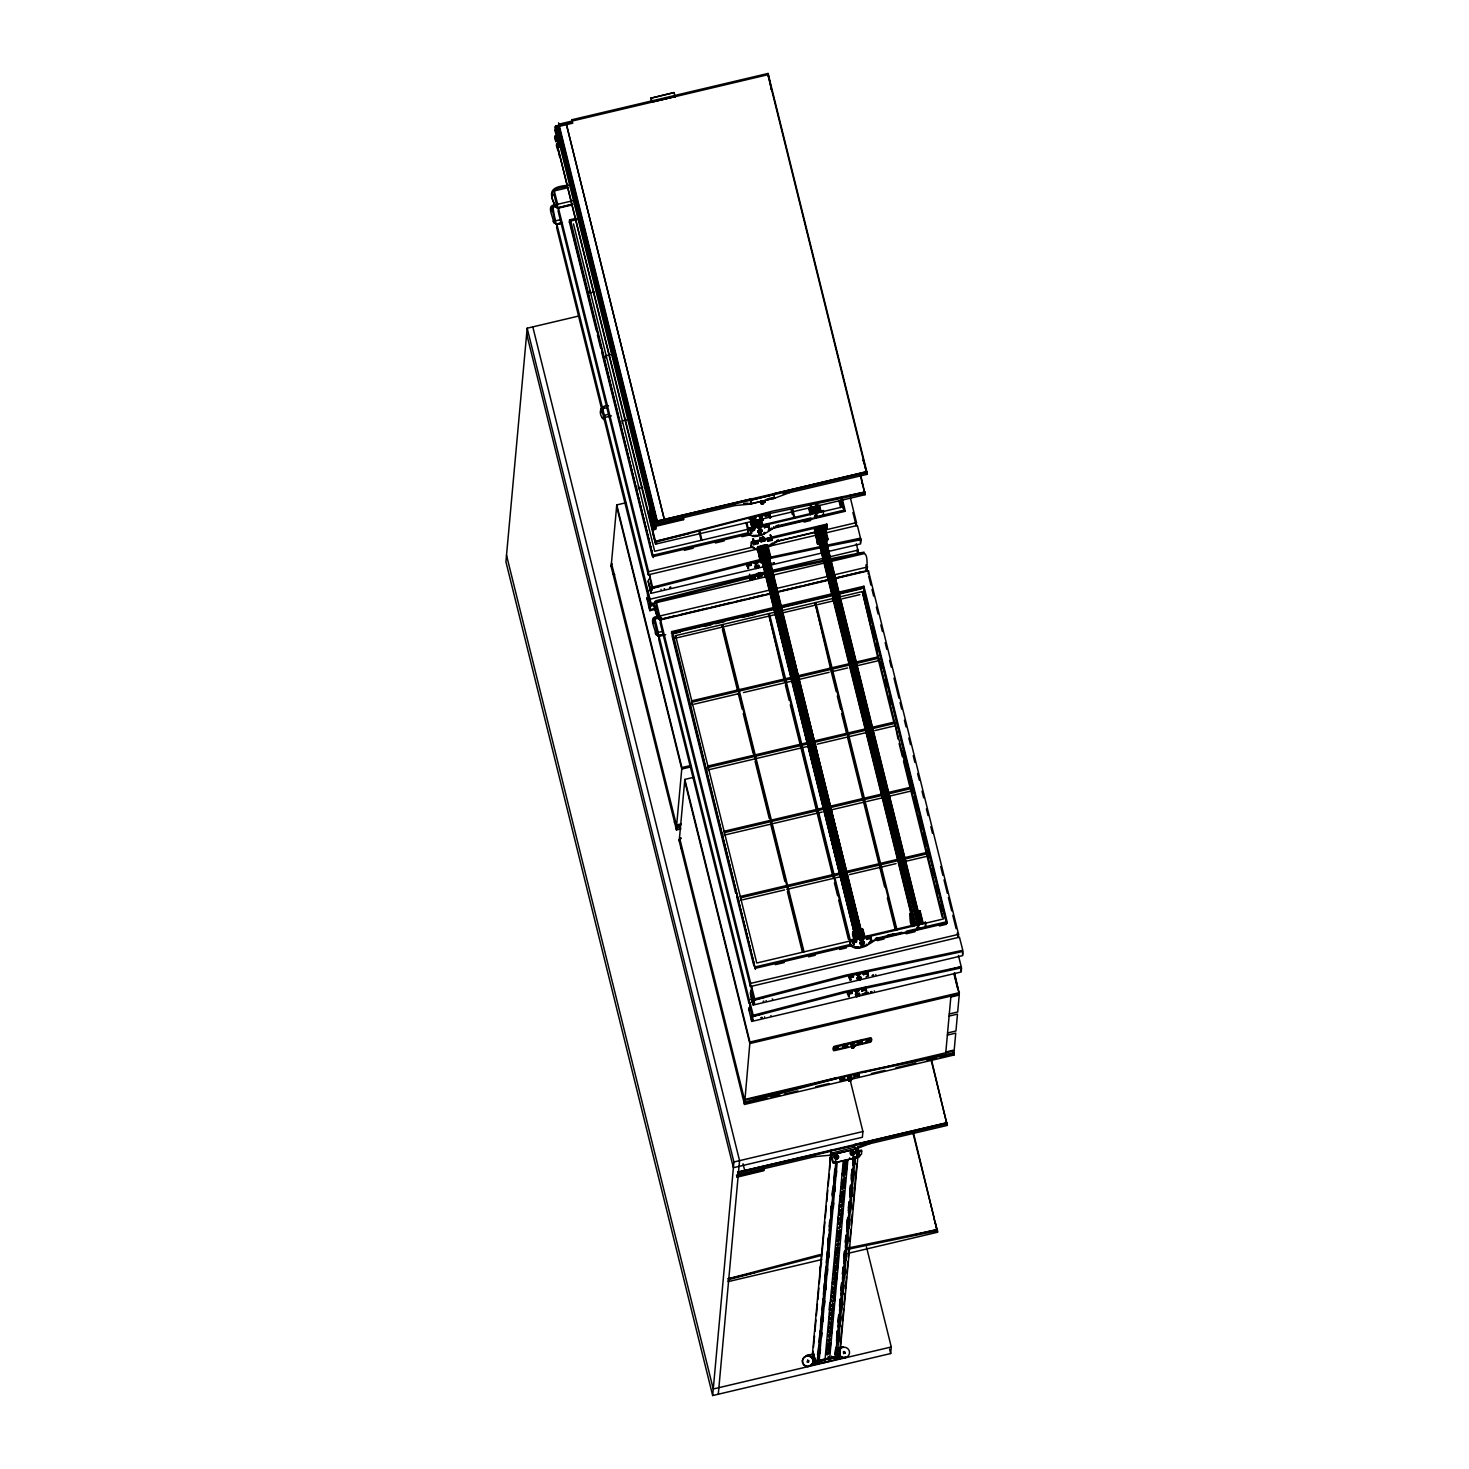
<?xml version="1.0" encoding="UTF-8"?>
<svg xmlns="http://www.w3.org/2000/svg" width="1469" height="1469" viewBox="0 0 1469 1469"><rect width="100%" height="100%" fill="white"/><g stroke="black" fill="none" stroke-linecap="round" stroke-linejoin="round"><path stroke-width="1.5" d="M579.061 315.964L527.169 328.211L505.924 561.801L712.667 1395.55L890.673 1353.537L891.279 1346.981L866.471 1246.924M560.699 146.551L559.028 146.955L554.933 130.41L555.282 126.481L555.576 127.619L555.723 125.985L572.469 122.019L572.763 123.157L555.998 127.124L555.815 129.162L653.687 523.882L653.87 521.844L750.53 499.019L751.559 503.72L750.659 499.846L773.704 494.41L750.824 500.176M554.86 137.866L554.988 136.121L557.228 135.221M555.796 141.685L555.117 136.103M556.769 207.551L555.337 206.009A4.719 4.627 5.2 0 1 554.841 204.76C547.294 190.548 554.401 188.124 566.722 186.875M558.734 125.508L558.863 124.186L768.36 74.588L768.214 76.223M562.498 222.755L555.833 224.335L552.509 210.93L552.84 207.294L557.265 206.266M572.892 204.264L557.32 207.937L553.997 194.551L554.327 190.915L567.603 187.775M559.028 146.955L559.358 143.429M561.085 222.902L555.961 224.151L552.84 207.294M557.32 207.937L557.651 204.301L554.327 190.915M561.378 223.49L556.953 224.518L556.659 227.677L650.014 604.108L649.353 608.386M571.716 204.999L558.44 208.139L558.147 211.279L648.306 574.801L757.839 548.947M571.918 119.742L572.047 122.515L571.918 119.742L768.067 73.45L867.077 472.724L866.93 474.377L789.422 492.666L773.502 498.67L773.227 497.532L766.928 499.001M569.366 222.407L569.586 219.873L576.215 218.312M570.468 223.563L570.707 221.029L577.354 219.45M590.005 290.458L589.767 292.992L594.192 291.945M605.944 358.197L606.164 355.663L610.59 354.617M604.09 418.959L604.42 415.305L608.845 414.276M604.512 420.611L604.787 417.471L611.435 415.892M674.95 96.421L651.905 101.875L650.987 98.166L674.051 92.565L675.097 96.991M622.103 423.403L622.342 420.868L626.767 419.822M675.134 96.587L652.089 102.022M611.159 566.391L616.76 504.914L625.665 502.82M674.051 92.565L650.987 98.166M638.501 486.074L638.281 488.608L642.706 487.579M650.161 509.633L649.831 513.158L653.944 529.685L655.615 529.299L656.514 526.122L683.544 519.659L683.342 517.694M646.801 591.199L647.094 588.041M648.306 574.801L648.582 571.661L558.44 208.139M647.627 594.541L647.958 590.905L652.383 589.859M555.723 125.985L654.164 522.982L653.852 525.792L683.618 518.832M653.944 529.685L654.017 524.617L734.959 505.52L750.457 504.106L774.622 498.12L751.577 503.555M649.28 601.188L649.573 598.03M653.319 557.632L570.707 221.029M649.702 602.841L650.033 599.205L765.037 572.065M649.757 609.947L650.014 605.522L653.044 604.236M764.78 566.483L651.116 593.311L651.538 589.051L653.76 588.059L760.685 560.625M655.596 544.136L655.853 542.483L658.002 541.584L748.162 518.116L865.223 493.235L865.076 494.704L655.596 544.136L652.897 533.229M656.57 609.102L649.867 610.682L650.29 606.44L653.301 605.228M657.653 618.265L657.433 617.733A4.719 4.627 5.2 0 1 656.937 616.503C656.79 612.72 650.565 602.051 657.91 601.445L766.157 573.736M663.162 634.792L657.928 636.059L654.605 622.672L654.935 619.037L661.583 617.476M767.02 576.546L656.441 602.639L656.092 606.366L654.513 606.734M657.928 636.059L658.259 632.423L654.935 619.037M770.564 593.439L659.416 619.661L659.746 616.025L656.441 602.639M665.677 634.7L659.048 636.261L658.755 639.419L748.896 1002.923L753.34 1001.876M771.115 593.77L660.536 619.863L660.242 623.021L750.402 986.544L959.459 937.185L962.801 950.296L845.74 975.177L755.213 998.755L753.322 999.728L752.954 1003.731L754.533 1003.364L751.228 989.886L751.559 986.25L754.882 999.636L763.715 997.543M670.488 519.604L670.764 520.669L670.617 518.043M773.318 607.615L671.682 631.597L671.498 633.653L775.338 609.139M775.871 611.967L675.593 635.636L675.354 638.189L721.848 627.208L722.069 624.674L803.249 952.041M676.291 829.049L681.891 767.571L616.76 504.914M680.918 828.902L676.474 829.967L676.713 828.314L679.633 827.212M679.229 840.874L684.829 779.415L693.735 777.303M691.862 704.734L692.101 702.182L792.379 678.513M768.067 73.45L770.913 87.13M722.638 627.024L722.858 624.49L804.039 951.857M748.07 528.326L747.978 533.559C755.947 540.739 766.689 532.586 773.539 528.161A6.078 1.102 -13.9 0 1 778.937 526.251L823.393 515.766L823.485 510.514L748.07 528.326L747.978 533.559M750.549 520.265L752.605 530.897M750.255 531.062L750.402 529.428L754.607 528.436L754.442 530.07L750.255 531.062L750.108 528.473L751.118 533.376L750.898 528.289M755.47 518.851L755.341 516.078L755.47 518.851L751.283 519.842L751.081 517.859M751.283 519.842L751.155 517.051L752.128 522.138L752.973 521.348M747.629 564.151L748.694 568.43M747.905 568.613L746.913 563.527M758.61 549.957L751.357 547.147L751.449 541.914L826.863 524.121L826.772 529.354L826.863 524.121M751.357 547.147L751.449 541.914M749.502 574.177L750.273 577.317M752.697 538.939L753.634 544.65L757.82 543.677L757.692 540.886L753.487 542.061M751.1 562.535L751.393 563.674L747.207 564.665L747.06 566.299L751.247 565.326L751.1 562.535L746.895 563.71M754.442 530.07L754.313 527.298L750.126 528.289L750.402 529.428M750.42 579.906L750.218 577.923L750.42 579.906L754.607 578.915L754.478 576.123L754.607 578.915M751.247 565.326L751.393 563.674M753.634 544.65L753.505 541.877L753.762 543.218L757.967 542.024M751.283 578.878L750.567 578.253L754.754 577.28M753.707 543.824L753.487 538.737M757.82 543.677L757.692 540.886M759.51 552.05L759.767 549.259L766.891 547.57L862.891 938.93M760.501 551.793L761.419 550.342M764.504 527.702L764.651 526.067L768.838 525.076L768.691 526.71L764.504 527.702L764.229 526.563L764.376 524.929L768.562 523.937L768.764 529.207M765.239 515.344L765.386 513.691L769.591 512.718L769.719 515.49L765.533 516.482L765.239 515.344L769.425 514.352M761.291 562.939L761.438 561.305M765.533 516.482L765.386 513.691M769.774 517.988C767.92 505.96 768.856 520.779 770.619 517.18M765.955 550.508L765.257 549.424M769.591 512.718L770.564 517.786M767.589 540.151L767.736 538.517L771.923 537.525L772.07 540.317L767.883 541.29L767.589 540.151L771.776 539.16M764.67 576.546L764.816 574.893M767.608 547.129L767.791 545.072L766.322 544.705L757.325 547.551L760.391 562.37L762.778 562.407M767.883 541.29L767.736 538.517M773.557 493.841L866.802 471.586L866.655 473.238M772.143 539.472L770.344 534.771L772.07 540.317M769.04 560.075L766.194 544.724M771.354 539.656L770.344 534.771M772.198 538.866L768.03 539.656M740.376 900.35L740.596 897.816L840.874 874.147M769.113 616.062L769.352 613.509L850.514 940.894M712.667 1395.55L733.912 1161.979L527.169 328.211M748.896 1002.923L749.19 999.783L659.048 636.261M750.402 986.544L750.677 983.385L660.536 619.863M755.415 969.375L672.802 632.753L774.769 608.699M751.724 1021.432L752.128 1017.172L754.001 1016.291L844.528 992.713L961.589 967.814L961.203 971.982L751.724 1021.432L749.025 1010.341A4.719 4.627 5.2 0 1 748.878 1009.185L749.539 1007.146M753.211 1005.035L753.634 1000.793L755.488 999.893L846.034 976.316L963.076 951.435L962.709 955.603L753.211 1005.035L750.512 994.127M679.523 837.605L744.654 1100.244L954.134 1050.812L954.024 1055.017L744.526 1104.449L749.943 1042.054L684.829 779.415M718.286 1394.228L739.55 1160.639L532.806 326.889M744.673 1170.407L743.02 1163.76M750.934 1169.085L751.081 1171.711M816.764 532.843L816.929 530.952L824.054 529.281L823.797 532.072M763.66 1168.736L763.862 1170.701L736.648 1177.257M824.77 528.822L824.954 526.765L823.485 526.416L814.487 529.244L817.554 544.063L819.941 544.118M826.202 541.767L823.485 526.416M850.441 498.211L856.482 522.597L856.188 525.755L852.901 512.442M857.18 552.124L857.474 548.984M857.602 553.795L857.933 550.14L829.177 556.935M860.338 542.557L860.705 538.554L859.585 538.37L826.625 545.274M864.819 493.4L860.54 474.175M835.016 578.235L867.316 570.596C866.306 566.501 869.244 550.838 861.422 553.409L830.279 560.001M840.176 596.8L862.303 591.585L877.709 657.157M839.056 593.513L863.441 587.765L866.526 603.667M863.625 589.198L863.901 586.241L837.385 592.503M868.142 573.957L868.436 570.798L835.255 578.639M806.481 1355.593L806.444 1356.107A5.38 5.288 5.2 0 0 803.818 1364.903A5.38 5.288 5.2 0 0 812.89 1362.755A5.38 5.288 5.2 0 0 806.444 1356.107A5.38 5.288 5.2 0 0 803.837 1364.738A5.38 5.288 5.2 0 0 812.908 1362.608A5.38 5.288 5.2 0 0 806.463 1355.96L813.128 1354.014L806.481 1355.593A5.38 5.288 5.2 0 1 813 1359.504A5.38 5.288 5.2 0 1 809.033 1365.876L808.997 1366.39M812.577 1352.618L830.775 1153.183M830.701 1153.459L831.032 1152.853M830.977 1150.888L854.022 1145.453L737.622 1172.078M830.848 1150.08L831.876 1154.763L854.921 1149.327L853.893 1144.626L947.119 1122.628L947.248 1125.419L869.74 1143.708L855.803 1148.96M849.798 944.145L850.165 940.05L925.58 922.257L925.488 927.49L881.033 937.993A6.078 1.102 -13.9 0 0 875.634 939.903C868.785 944.328 858.061 952.463 850.074 945.283L849.798 944.145L853.048 945.999M813.495 1347.33L814.542 1335.872M814.946 1331.41L815.993 1319.952M816.397 1315.471L817.425 1304.031M817.847 1299.551L818.876 1288.093M819.298 1283.631L824.88 1222.135M825.284 1217.672L826.331 1206.214M826.735 1201.752L827.781 1190.294M828.185 1185.814L829.232 1174.355M829.636 1169.893L830.683 1158.435M850.074 945.283L850.165 940.05M821.336 1264.423L821.52 1262.55M831.876 1154.763L854.94 1149.162M852.204 940.215L854.003 944.916L852.222 940.013L856.409 939.04L856.537 941.813L852.351 942.804L852.222 940.013M847.65 994.421L847.797 992.787L852.002 991.795L851.708 990.657L851.836 993.448L847.65 994.421L847.374 993.283L851.561 992.291M843.188 1044.643L843.224 1047.048L847.411 1046.057L847.374 1043.669L843.188 1044.643L844.602 1048.095M848.513 996.735L848.292 991.648L849.302 996.551L847.723 993.595M854.003 944.916L852.993 940.031M840.801 1081.404L840.947 1077.769L841.59 1081.221L840.286 1079.329M849.78 975.269L850.79 980.154L849.284 976.591M815.681 1362.497L815.919 1359.872M849.302 996.551L848.292 991.648M809.033 1365.876L817.627 1363.856L817.939 1358.531M817.829 1355.171L817.407 1354.253M827.745 1242.645L828.149 1238.018M829.195 1226.725L829.581 1222.098M830.646 1210.805L831.032 1206.178M832.097 1194.885L832.501 1190.331M814.854 1363.416L817.095 1363.544L816.929 1362.149M818.637 1346.742L817.59 1358.127L818.178 1356.42M819.041 1342.207L820.069 1330.822M820.492 1326.268L821.52 1314.902M821.942 1310.348L822.971 1298.982M823.393 1294.428L824.421 1283.061M824.843 1278.507L825.872 1267.141M826.294 1262.587L827.322 1251.202M827.745 1246.667L828.773 1235.282M829.195 1230.747L830.224 1219.362M830.628 1214.808L831.674 1203.442M832.299 1196.611L833.327 1185.244M833.749 1180.69L834.778 1169.324M835.971 1160.804L817.462 1361.561M853.195 974.278L853.489 975.416L849.302 976.408L849.155 978.042L853.342 977.05L853.195 974.278L849.009 975.269M818.288 1358.917L836.228 1161.795M844.4 1079.164L844.546 1077.53L840.36 1078.521L840.213 1080.156L844.4 1079.164L844.363 1076.777M847.411 1046.057L847.374 1043.669M851.836 993.448L852.002 991.795M853.342 977.05L853.489 975.416M856.537 941.813L759.069 546.413M837.183 1162.512L819.133 1360.79L817.774 1358.458M820.069 1353.445L820.492 1348.891M821.52 1337.488L821.942 1332.934M822.971 1321.531L823.393 1316.977M824.421 1305.574L824.843 1301.02M825.872 1289.635L826.294 1285.063M827.322 1273.678L827.745 1269.124M828.773 1257.721L829.195 1253.167M833.345 1207.591L833.768 1203.019M834.796 1191.634L835.218 1187.081M836.247 1175.677L836.669 1171.124M862.946 931.566C864.415 927.894 859.696 928.812 861.128 932.172M829.159 1309.852L829.783 1303.003M861.899 991.061L862.046 989.427L866.233 988.435L866.086 990.069L861.899 991.061L861.624 989.922L861.77 988.288L865.957 987.297L866.159 992.567M863.386 974.681L863.533 973.047L867.738 972.056L867.591 973.69L863.386 974.681L863.258 971.89L867.426 971.101M866.6 939.444L866.747 937.791L870.933 936.818L870.786 938.452L866.6 939.444L866.471 936.653L870.658 935.661L871.65 940.748L869.795 936.671L870.658 935.661M854.462 1076.795L854.425 1074.408L854.462 1076.795L858.649 1075.804L858.796 1074.17L854.609 1075.161M857.29 1042.935L857.437 1041.282L861.624 1040.309L861.66 1042.696L857.474 1043.688L861.734 1041.87M832.666 1316.775L833.694 1305.372M834.723 1293.987L835.145 1289.415M835.567 1284.861L836.596 1273.458M838.468 1252.947L838.872 1248.393M839.919 1237.008L840.323 1232.436M841.37 1221.051L842.398 1209.648M843.022 1202.817C845.318 1182.563 837.055 1208.675 843.022 1195.013C843.573 1199.383 838.211 1196.243 841.039 1195.031M844.473 1186.86L845.318 1177.752M845.924 1170.903L846.548 1164.072M857.474 1043.688L857.437 1041.282M829.82 1352.068L830.646 1342.941M831.472 1333.834L831.895 1329.28M832.923 1317.877L833.345 1313.323M834.392 1301.92L834.796 1297.366M836.045 1283.686L836.669 1276.855M837.293 1270.024L838.12 1260.898M841.847 1219.876L842.471 1213.045M844.748 1187.98L845.373 1181.131M846.199 1172.023L846.823 1165.174M867.646 976.187L866.637 971.284L867.702 975.563M857.804 1073.784L858.447 1077.236L859.292 1076.428L858.612 1073.417L858.447 1077.236M866.086 990.069L865.094 988.288M867.591 973.69L866.581 971.909M858.649 1075.804L858.539 1074.225M861.624 1040.309L861.458 1044.128M835.604 1348.928L835.108 1354.216L836.21 1354.345M836.632 1337.543L837.257 1330.73M838.083 1321.623L838.707 1314.81M839.534 1305.702L840.158 1298.89M840.984 1289.782L841.608 1282.951M842.435 1273.862L843.041 1267.031M843.885 1257.941L844.491 1251.111M845.336 1242.021L845.942 1235.19M846.768 1226.082L847.393 1219.27M848.439 1207.885L848.843 1203.35M849.89 1191.965L850.496 1185.152M851.322 1176.045L851.947 1169.214M835.879 1347.422L835.255 1354.253L836.706 1357.301M836.504 1340.591L837.33 1331.465M838.156 1322.357L838.781 1315.508M839.607 1306.4L840.231 1299.569M841.058 1290.443L841.682 1283.612M842.508 1274.486L843.133 1267.655M843.959 1258.547L844.583 1251.698M845.409 1242.59L846.034 1235.76M846.86 1226.633L847.705 1217.526M848.311 1210.676L849.155 1201.569M849.761 1194.719L850.606 1185.612M851.23 1178.781L852.057 1169.655M852.681 1162.824L853.287 1155.993M836.192 1347.404L835.365 1356.53L832.317 1357.246M836.614 1342.85L837.642 1331.447M838.064 1326.893L839.093 1315.489M839.515 1310.936L840.562 1299.551M840.966 1294.979L842.012 1283.594M842.416 1279.04L843.463 1267.637M843.867 1263.083L844.914 1251.68M845.318 1247.126L846.364 1235.741M846.768 1231.169L848.017 1217.507M848.439 1212.935L849.468 1201.55M849.89 1196.996L850.918 1185.593M851.341 1181.039L852.369 1169.636M852.791 1165.082L853.416 1158.251M853.93 1158.564L835.53 1356.603M815.295 1361.469L837.146 1356.53L855.123 1157.48M838.67 1358.439L837.22 1358.788L838.726 1357.925M838.12 1348.836L837.367 1357.154L836.614 1354.785M838.744 1342.005L839.57 1332.897M840.195 1326.085L841.021 1316.977M841.645 1310.164L842.471 1301.057M843.096 1294.226L843.922 1285.136M844.528 1278.305L845.373 1269.216M846.199 1260.108L846.805 1253.296M847.65 1244.188L848.256 1237.357M849.082 1228.268L849.927 1219.16M850.533 1212.347L851.359 1203.24M851.983 1196.427L852.81 1187.319M853.434 1180.507L854.26 1171.399M854.885 1164.568L855.289 1156.874M857.492 1148.831L857.657 1146.958L859.677 1155.662L858.392 1157.076L857.529 1151.641L858.649 1150.943M855.197 1147.84L857.125 1157.352L835.402 1162.493L835.126 1161.171M839.809 1355.612L857.896 1156.801L855.839 1147.877M842.141 1325.13L839.442 1354.785A5.38 5.288 5.2 0 0 845.483 1357.283L845.428 1357.797M842.563 1320.668L843.592 1309.21M843.996 1304.747L845.042 1293.289M845.446 1288.827L846.493 1277.369M846.897 1272.889L847.944 1261.449M848.347 1256.968L849.394 1245.51M849.798 1241.048L850.845 1229.59M851.249 1225.128L852.295 1213.669M852.699 1209.207L856.849 1163.632M838.505 1348.028L842.931 1346.981L838.891 1348.45M849.688 1078.173L862.909 1131.534L862.395 1137.263L733.398 1167.708L526.655 333.959M855.233 1151.531L861.532 1150.043L861.568 1154.065L857.033 1157.48L835.934 1162.585M869.464 1142.405L869.74 1143.708M911.386 914.452C909.201 908.466 909.44 925.892 912.378 926.425M913.791 924.148L913.957 922.257L921.081 920.567L920.916 922.459L823.778 531.025L820.381 531.319L819.463 531.558L916.895 924.332L912.928 926.241M918.419 913.663L918.676 910.872L920.292 911.221M925.58 922.257L925.488 927.49M945.761 1052.796L950.92 996.074M868.436 570.798L958.578 934.339L958.284 937.479L957.2 933.054M913.204 1131.864L937.259 1230.93L934.835 1221.161M960.946 970.678L961.038 969.558M948.019 970.091L961.314 966.675L844.253 991.575L753.707 1015.134L751.816 1016.107L751.449 1020.129L753.046 1019.743M962.434 954.299L962.544 953.161M848.384 1253.277L937.534 1232.234L937.663 1230.765L847.962 1249.256M947.248 1125.419L931.695 1060.691M684.683 780.884L749.814 1043.541L959.312 994.109L954.464 972.588M646.782 597.442L646.801 597.461A4.719 4.627 5.2 0 0 646.929 598.783M748.951 1008.579L748.896 1009.019A4.719 4.627 5.2 0 0 749.025 1010.341M648.343 580.475L648.288 581.081A4.719 4.627 5.2 0 0 648.417 582.403L651.116 593.311M866.545 568.393L866.398 569.384M851.432 1153.036L852.24 1154.138M843.794 1164.66L846.291 1164.329L843.573 1167.01M845.465 1159.996C849.541 1159.592 842.765 1168.516 843.812 1160.877M845.391 1168.993L844.014 1171.234L843.022 1169.544C842.159 1175.255 847.172 1171.454 845.85 1168.608M846.089 1165.89C846.805 1169.03 841.462 1169.049 843.408 1165.211C841.553 1167.322 848.751 1165.486 845.777 1164.66M845.501 1172.996C845.538 1175.071 842.049 1177.257 842.361 1173.896M845.042 1177.44L842.398 1180.029M844.987 1173.327L843.941 1176.798L842.618 1173.896M844.657 1181.774C844.583 1186.897 838.744 1182.453 843.059 1181.774M844.895 1178.909C840.801 1184.308 844.326 1177.257 844.602 1177.661M843.849 1185.924C845.428 1186.621 840.69 1191.212 841.021 1186.879M844.198 1182.012L843.151 1185.483L841.829 1182.563M843.812 1186.346L842.747 1189.817L841.443 1186.897M843.72 1191.91C844.491 1195.013 839.074 1195.197 841.039 1191.249C839.24 1193.195 846.328 1191.616 843.408 1190.68L843.004 1192.571L841.094 1192.975M840.25 1199.916L841.26 1201.605L842.618 1199.365C844.326 1205.37 838.266 1201.991 840.286 1199.494M839.937 1206.031L841.81 1205.59L842.233 1203.699C844.308 1207.481 838.046 1209.005 839.589 1204.249M839.625 1210.383L841.425 1209.923L841.829 1208.032C843.371 1213.229 837.991 1211.76 839.221 1208.289M839.074 1212.935L840.066 1214.606L841.443 1212.366C842.839 1217.856 837.771 1215.671 838.836 1212.641M838.744 1219.05L840.672 1218.554L841.039 1216.718C842.747 1221.125 837.22 1221.308 838.266 1217.085M838.285 1221.602L839.276 1223.291L840.654 1221.051C842.416 1225.219 836.871 1225.899 838.009 1221.602M840.562 1226.615C836.467 1232.014 839.974 1224.962 840.25 1225.385L839.846 1227.276L838.046 1227.735M839.46 1234.07L838.101 1236.31L837.091 1234.621C836.136 1241.14 841.884 1235.3 839.497 1233.648M840.158 1230.967C840.764 1234.18 835.732 1233.997 837.495 1230.287C835.714 1232.381 842.802 1230.471 839.864 1229.718L839.442 1231.61L837.661 1232.069M839.074 1238.404L837.697 1240.644L836.706 1238.955C837.367 1246.832 841.572 1235.704 836.999 1240.203M838.67 1242.737L838.303 1244.574L836.632 1245.088M838.285 1247.071L836.908 1249.311L835.916 1247.64C836.651 1255.462 840.635 1244.482 836.21 1248.87M837.881 1251.423L836.522 1253.645L835.512 1251.974C834.631 1259.98 841.517 1249.788 836.742 1251.184M837.091 1260.09L835.732 1262.33L834.723 1260.641C833.823 1266.627 839.111 1262.165 837.403 1259.668M836.779 1255.426C840.745 1254.857 834.19 1264.001 835.126 1256.307L835.2 1258.088L837.11 1257.593M836.706 1264.423L835.328 1266.664L834.337 1264.993C833.456 1270.593 838.432 1267.031 837.22 1264.093M836.614 1268.335C837.348 1270.061 833.18 1272.999 833.676 1269.326M836.357 1272.87L835.494 1275L833.713 1275.459M836.302 1268.757L835.255 1272.246L833.933 1269.326M835.788 1277.314C836.1 1282.106 830.297 1278.232 833.951 1277.332M835.916 1273.109L834.851 1276.579L833.547 1273.66M835.402 1281.647C835.732 1286.403 829.893 1282.602 833.547 1281.666M835.512 1277.442L834.465 1280.913L833.143 1277.993M835.126 1281.776L834.061 1285.246L832.758 1282.345M832.354 1286.679L833.364 1288.35L834.723 1286.11C836.669 1290.223 830.921 1291.031 832.097 1286.679M832.133 1292.812L833.915 1292.353L834.337 1290.461C836.192 1296.962 829.397 1292.426 832.354 1290.461M833.584 1298.706C835.255 1300.414 829.691 1303.37 830.94 1299.386M831.564 1295.346L832.574 1297.035L833.933 1294.795C835.677 1300.616 829.599 1297.66 831.601 1294.924M833.547 1299.129L832.482 1302.599L831.179 1299.698M830.775 1304.031L831.785 1305.702L833.143 1303.462C834.594 1308.787 829.471 1306.988 830.536 1303.737M830.389 1308.365L831.381 1310.054L832.758 1307.814C834.061 1312.643 829.471 1311.872 829.967 1308.181M829.985 1312.698L830.995 1314.388L832.354 1312.148C833.658 1316.922 828.81 1316.426 829.581 1312.515M829.599 1317.05L830.591 1318.721L831.968 1316.481C833.694 1320.906 828.314 1321.072 829.177 1317.014M829.25 1323.11L831.197 1322.651L831.564 1320.815L831.876 1322.063L831.472 1323.936L829.581 1324.395L829.195 1321.384M830.775 1329.5L829.416 1331.74L828.406 1330.051C828.993 1337.965 833.4 1326.764 828.718 1331.3M831.472 1326.397C831.766 1329.812 827.524 1329.114 828.81 1325.717L828.975 1327.517L830.756 1327.04L831.179 1325.167L831.987 1326.066L829.104 1326.948M830.389 1333.834L829.012 1336.074L828.02 1334.403C828.681 1342.262 832.886 1331.153 828.314 1335.633M829.985 1338.167L829.618 1340.003L827.781 1340.518M829.599 1342.519L828.222 1344.759L827.231 1343.07C827.892 1350.947 832.097 1339.82 827.524 1344.3M829.195 1346.853L827.837 1349.093L826.827 1347.404C826.111 1355.703 833.052 1344.447 827.635 1346.724M827.671 1350.947C832.354 1349.478 825.743 1359.853 826.441 1351.755L826.514 1353.518L828.424 1353.022M652.915 530.897L652.769 531.907A4.719 4.627 5.2 0 0 652.915 533.063M770.913 89.297L771.06 88.305A4.719 4.627 5.2 0 0 770.931 86.965M750.53 991.814L750.384 992.805A4.719 4.627 5.2 0 0 750.53 993.962L752.954 1003.731M866.508 568.815L865.884 570.413M831.601 1153.147L831.105 1154.138M815.791 1362.24L813.018 1351.774M812.412 1354.73L814.45 1363.563L815.681 1364.315M812.688 1354.271L814.34 1361.359M854.811 1156.801L855.197 1158.27L857.914 1156.58L854.829 1147.124L830.903 1153.33M839.846 1355.226L837.11 1356.915L836.889 1359.302L826.349 1361.873M831.197 1153.44L833.254 1162.603L835.953 1162.438M812.614 1352.343L813.055 1351.407M817.517 1359.633L818.123 1361.029M557.008 144.531L558.899 143.558M650.033 605.448L653.154 604.659M676.419 827.745L679.449 826.459M679.339 839.57L680.881 838.726M744.471 1102.227L836.908 1077.677M744.654 1102.98L837.091 1078.43M835.071 1156.911L835.365 1155.203L833.713 1154.689M835.604 1156.599L835.567 1157.664M835.273 1155.405C838.964 1155.13 835.879 1160.179 835.916 1156.305M808.629 1361.8L808.776 1360.863M845.079 1353.206L843.904 1351.48L843.592 1353.555M750.641 991.593L751.283 990.51M664.135 588.904L664.612 588.683M669.644 587.49L670.892 587.196L669.809 587.527M760.63 501.976C761.291 500.58 766.634 500.084 764.394 502.471C759.914 505.042 760.667 499.754 763.439 502.802M760.905 503.132L765.037 502.049M761.75 504.179C766.836 502.288 758.849 506.989 760.979 501.039M761.566 516.959L759.473 517.51L761.603 516.996L763.403 519.897L759.216 520.889L762.393 519.787M759.987 524.323L758.94 519.751L761.071 518.832M758.61 528.601C762.044 527.408 757.545 529.446 758.426 532.623C762.301 532.494 762.76 528.546 759.087 530.805M758.353 532.512L758.004 530.842L760.042 530.07M759.363 532.476L758.206 532.109L762.393 531.117M760.024 538.021L760.281 539.564L760.024 538.021L763.917 537.305L760.74 538.388M760.869 541.749L765.055 540.757L760.869 541.749L760.887 540.335L764.78 539.619M761.566 539.233L763.164 538.682L763.623 540.739M761.53 539.454L764.119 538.572L763.66 537.158M759.748 551.095L766.745 549.259M754.295 563.398L758.481 562.407L754.295 563.398L754.093 562.131L757.178 561.158M755.874 566.042L758.904 565.234L757.306 565.987M762.925 562.003C761.713 560.277 760.924 557.063 760.391 562.37M766.506 550.581L766.763 549.259L863.239 938.342M757.655 576.986L761.842 575.995L757.655 576.986L757.673 575.573L761.566 574.856M810.833 514.517L810.025 507.558M815.075 515.601C816.397 514.481 817.021 517.161 815.277 516.721M911.404 915.499L819.188 543.603C821.244 538.903 816.158 541.18 817.554 544.063M763.77 1001.105L763.127 1001.381M854.389 930.85L852.461 934.045L854.701 942.639M859.585 939.885L863.772 938.893L859.585 939.885L859.383 938.618M860.081 942.786L862.542 941.354L860.467 941.794L861.238 945.044L863.276 944.549L862.156 939.903L860.577 940.509L862.634 939.921L864.488 942.859L860.357 943.943L860.008 942.712L862.083 942.419M860.357 943.943L863.46 942.749M861.238 945.044L863.331 944.494M864.396 942.988L863.937 941.574L861.55 942.51M856.39 975.122L860.577 974.149L856.39 975.122L856.39 973.727L860.283 972.992M866.012 976.977L866.49 976.738M864.525 993.356L865.002 993.136M836.32 1047.93C842.692 1047.452 831.417 1049.729 837.183 1047.728M838.083 1047.672L835.108 1047.911L836.173 1047.452M850.459 1044.128L854.646 1043.137L850.459 1044.128L852.956 1042.366M851.451 1045.965L852.644 1045.579M851.781 1046.075C854.095 1047.691 859.163 1044.404 851.359 1045.836M866.563 1040.548L868.252 1039.777M868.491 1040.64L866.343 1041.429L869.648 1040.566L866.361 1041.246L867.573 1040.419M648.729 579.52L649.757 578.4M749.319 1007.624L750.053 1006.669M845.758 1162.199L843.977 1162.677M817.682 1359.174L818.876 1358.494M839.185 1355.905L839.827 1354.877M851.506 1153.073L852.479 1152.706M852.828 1154.12L852.699 1152.559M808.464 1362.02L807.454 1360.221M843.243 1352.104L844.932 1351.921M845.079 1353.059L843.867 1353.518M556.182 139.922L557.467 139.353M760.409 559.487L653.485 586.902L651.244 587.912L650.859 592.007L648.435 582.238A4.719 4.627 5.2 0 1 648.306 580.916M647.425 595.569L648.563 594.688M751.026 990.932L752.165 990.033M817.48 1358.384L818.417 1357.429M817.443 1358.77L818.784 1358.072M839.185 1355.208L837.495 1355.648M839.056 1356.695L815.901 1361.91L814.707 1360.808M649.169 603.704L649.408 603.52A3.452 3.397 5.2 0 1 649.977 603.061M836.944 1158.38L837.183 1157.297M760.263 530.621L761.842 529.85M759.877 532.274L758.996 528.436M761.071 532.898C756.755 533.247 764.302 534.055 760.061 528.179M759.657 534.734C756.168 535.524 762.797 534.459 758.647 529.905M763.329 534.404L764.725 532.329M768.085 545.917L767.718 547.496L776.917 541.749A6.078 1.102 -13.9 0 1 782.298 539.839L815.075 532.109M818.6 526.636L820.253 526.288L819.39 526.655M862.358 942.345L863.937 941.574M866.82 944.053L866.435 945.632M836.136 1047.874L835.255 1048.352L836.853 1048.131M853.379 1045.671L852.901 1045.542M867.316 1040.621L869.244 1039.685M850.716 1078.779L849.89 1078.65M841.021 1186.713L842.233 1186.217M649.665 603.355L648.527 605.265M768.14 530.199L771.556 528.087M769.793 544.852L773.208 542.74M868.528 942.988L871.943 940.876M818.233 1360.973L818.876 1363.563L819.023 1361.91L825.009 1360.074L824.899 1362.644L824.843 1361.708C832.776 1362.369 826.643 1357.613 835.788 1357.962L835.641 1359.596L834.998 1357.025L836.889 1359.302L839.589 1357.631M649.977 604.108L652.769 603.098M728.147 1278.783L820.326 1254.526M611.747 563.839L610.957 565.804L676.474 829.967M759.161 516.5C770.49 515.288 751.247 516.831 762.429 514.793M758.94 519.751C766.855 518.777 758.298 519.034 761.548 519.31M761.934 521.752C758.592 521.66 763.035 521.605 762.944 525.939M763.145 538.646L760.079 539.527M760.813 537.691L761.364 538.958M769.113 560.754L770.913 557.614L767.644 544.852M757.986 574.287L760.997 573.681L758.61 574.434M826.276 542.465L828.057 539.325L824.807 526.545M918.015 921.742L916.84 921.798M835.439 1048.076L836.43 1047.838M837.477 1047.966L838.45 1047.122L837.091 1047.672M867.096 1042.164L850.716 1046.277L852.24 1046.314M868.858 1040.07L866.416 1041.08M849.064 1078.925C857.419 1078.173 844.234 1081.992 849.486 1079.384M846.475 1161.557L844.106 1162.108M845.685 1170.224L843.316 1170.793M842.38 1173.584L844.289 1173.015M845.299 1174.557L842.931 1175.127M844.51 1183.243L842.141 1183.794M844.106 1187.576L841.737 1188.146M842.931 1200.595L840.562 1201.146M842.527 1204.929L839.735 1205.461L839.864 1204.249M842.141 1209.262L839.772 1209.832M841.737 1213.614L839.368 1214.165M841.351 1217.948L838.56 1218.48L838.67 1217.268M840.947 1222.281L838.579 1222.851M839.772 1235.3L837.403 1235.851M838.193 1252.653L835.824 1253.204M837.789 1256.987L835.42 1257.537M837.403 1261.32L835.035 1261.889M836.999 1265.672L834.631 1266.223M833.694 1269.032L835.604 1268.445M836.614 1270.006L834.245 1270.556M836.21 1274.339L833.841 1274.89M835.824 1278.673L833.456 1279.242M835.42 1283.006L833.052 1283.575M835.035 1287.358L832.666 1287.909M834.631 1291.692L832.262 1292.243M834.245 1296.025L831.876 1296.594M833.841 1300.359L831.472 1300.928M833.456 1304.711L831.087 1305.262M833.052 1309.044L830.683 1309.595M832.666 1313.378L830.297 1313.947M832.262 1317.711L829.893 1318.281M831.876 1322.063L829.508 1322.614M829.508 1348.083L827.139 1348.652M829.104 1352.416L826.735 1352.986M757.857 526.581L761.401 526.031M811.861 510.514L818.986 508.843M821.3 512.038L812.43 513.434L810.355 505.061M818.6 531.833L914.875 923.413L818.6 531.833L819.665 531.668M819.004 531.87L816.893 532.641L913.92 923.946M757.325 565.767L756.829 565.51M863.35 945.632L864.451 945.21M917.996 928.114L918.217 928.059M772.676 999.104L772.217 998.993M764.596 1016.823L764.578 1017.062M835.769 1048.278L837.275 1048.113M867.169 1040.144L866.875 1040.585M847.907 1076.061L851.194 1075.363M849.284 1078.632L848.311 1079.256L850.808 1078.999M783.161 493.768L789.147 491.362L789.422 492.666M857.51 1147.069L867.463 1143.323M852.681 1154.028L851.506 1153.698M852.442 1154.34L852.883 1152.706M856.978 1157.407L855.215 1158.031M839.276 1355.997L837.422 1356.401L837.183 1354.932M838.836 1358.843L845.483 1357.283M833.584 1273.237L834.778 1272.87M681.047 837.844L679.027 840.286L744.526 1104.449M759.289 531.245L757.912 530.97M761.015 530.584L760.263 532.035M760.006 534.294L761.713 533.761L762.007 534.9M761.089 538.829L764.211 538.444M756.553 565.583L754.699 566.208L755.727 566.318M759.914 574.287L758.867 574.581M863.129 942.327L861.532 942.731M860.834 946.44L861.881 946.348L860.944 947.542M862.285 945.963L863.827 945.485L864.103 946.624M766.23 1000.646L766.065 1000.683M858.649 977.307L858.888 977.656M771.023 1015.538L770.858 1015.593M855.692 989.775L858.796 989.39M857.033 993.375L855.748 993.54L857.437 993.43M849.596 1079.091L851.891 1078.393L849.633 1078.705M835.108 1260.09L837.128 1259.668M558.991 142.291C552.711 143.374 560.075 152.317 559.285 155.751A4.719 4.627 5.2 0 0 559.799 156.999L560.038 157.348M568.613 185.167C554.548 186.563 546.688 189.079 554.823 204.925M608.478 405.756C600.197 404.709 597.92 413.358 603.061 418.794M758.647 534.33L759.583 534.073M758.628 534.643L760.189 534.239L760.483 535.377M861.624 938.305L765.147 549.241L763.366 549.553L762.448 549.792L859.126 938.985M661.068 589.4L661.032 589.638M758.94 573.773L757.398 574.82M860.889 937.993L863.497 937.755M916.895 924.332L921.779 923.432L918.676 910.872M861.734 941.739L860.43 941.849M861.605 941.941L862.689 941.684M917.886 928.077L919.245 927.729M858.539 976.977L856.794 977.95L860.999 976.958L858.924 977.252M858.392 977.179L859.475 976.922M874.22 990.951L874.514 991.116M868.289 1040.786L866.673 1041.08M820.602 1255.664L730.442 1279.132L728.293 1280.032L728.036 1281.666L821.648 1259.594M843.812 1168.865L845.079 1168.608M554.033 204.962C546.376 205.844 553.354 217.302 553.336 221.342A4.719 4.627 5.2 0 0 553.831 222.553M554.327 206.101L551.279 207.386L550.912 211.389L552.509 211.022M604.255 407.464L601.243 408.676L600.858 412.752L602.437 412.385L602.767 408.657L607.193 407.611M656.129 616.686C648.398 617.513 655.505 629.081 655.431 633.066A4.719 4.627 5.2 0 0 655.927 634.314M656.423 617.843L653.411 619.037L653.007 623.131L654.605 622.764M869.244 1041.668C871.815 1042.017 872.531 1036.435 869.575 1037.977L835.328 1046.057C832.776 1045.653 831.987 1051.253 834.98 1049.747M556.733 141.318L558.238 140.804M837.146 1356.53L839.405 1355.924L837.459 1356.034L837.201 1354.565M554.933 130.41L556.604 130.006M556.898 136.654L557.32 138.637L557.687 136.305M556.861 136.874L557.798 136.654M556.935 137.15L557.853 136.929M552.417 195.01L553.997 194.624M557.651 204.301L573.13 200.647M558.11 207.698L571.459 204.393M556.163 220.681L560.589 219.652M652.567 519.218L652.952 520.834M651.74 519.402L652.695 519.402M651.979 520.485L652.971 520.54L651.924 519.861M652.071 520.448L653.081 521.018M652.181 521.238L653.099 521.183M657.304 521.183L866.783 471.751M654.164 522.982L867.077 472.724M751.43 518.208L755.617 517.217M765.68 514.829L769.866 513.856M750.99 518.704L755.195 517.712M688.979 533.449L655.468 541.345L655.321 542.832L557.026 144.348L655.486 541.437L773.006 511.047L864.929 492.097M749.08 519.255L755.764 517.694M764.651 515.582L769.113 514.536M835.879 498.781L844.785 496.669M849.229 495.622L864.947 491.913M767.699 524.929L768.691 526.71M749.98 529.923L754.166 528.932M761.677 527.169C750.751 528.381 763.366 528.032 761.346 525.939M764.229 526.563L768.82 525.259M653.54 555.098L748.859 532.604M775.467 526.324L810.925 517.951M815.368 516.904L844.179 510.11L841.223 498.285M750.292 533.669L653.099 556.622L569.586 219.873M770.178 528.987L845.299 511.267L842.012 497.973M684.352 550.306L693.221 548.212M715.385 542.979L724.254 540.886M741.974 536.718L750.843 534.624M804.057 522.064L810.704 520.485M751.724 543.053L827.139 525.259M753.34 543.512L757.545 542.52M648.582 571.661L752.532 547.129M774.659 541.914L816.672 531.998M825.523 529.905L856.482 522.597M766.671 546.854L815.332 535.377M826.386 532.77L857.363 525.461L860.687 538.848L856.262 539.894M746.766 565.161L750.953 564.188M659.416 586.333L652.787 587.912L649.463 574.526L651.501 587.729M771.464 564.904L822.713 552.803M827.176 551.756L860.614 543.879L860.981 539.692L826.918 546.413M771.666 570.505L822.53 558.495M765.863 572.598L657.635 600.307C649.904 601.115 656.992 612.665 656.918 616.668M750.53 577.85L754.717 576.876M750.145 578.768L754.332 577.776M750.494 579.061L755.011 578.015M750.916 579.429L755.103 578.437M771.445 575.499L824.513 562.976M831.16 561.397L864.323 553.574M649.629 609.69L654.091 608.643M659.746 616.025L770.344 589.932M776.972 588.371L827.837 576.362M834.484 574.801L867.646 566.961M660.205 619.441L675.795 615.603M680.22 614.721L706.92 608.258M711.345 607.358L731.378 602.474M735.804 601.592L744.71 599.334M749.153 598.452L762.503 595.129M766.928 594.247L771.39 593.035M780.278 591.107L800.293 586.223M804.737 585.323L826.992 579.924M835.861 577.978L862.56 571.514M777.23 591.86L828.351 579.796M775.54 592.723L828.626 580.2M658.259 632.423L662.684 631.376M779.947 606.054L832.96 593.549M663.18 634.626L656.753 635.104M781.416 607.119L832.409 595.092M781.967 607.578L830.573 596.12M839.405 594.027L861.495 588.812M673.665 633.616L680.294 632.056M704.587 626.327L711.216 624.766M715.642 623.719L724.474 621.626M742.157 617.457L755.415 614.336M780.223 610.957L833.529 598.36M724.805 626.51L775.632 614.519M782.169 612.977L815.589 605.081L815.828 602.547L897.008 929.914M817.811 604.567L833.309 600.913M842.159 598.819L859.861 594.633M691.77 700.842L792.048 677.191M796.4 676.162L849.706 663.584M856.335 662.005L878.48 656.79M796.731 677.503L850.037 664.906M856.684 663.345L878.811 658.13L878.572 660.664L856.445 665.879M694.084 704.202L739.127 693.57M743.479 692.542L784.832 682.791L768.562 613.693L849.743 941.078M785.621 682.608L792.14 681.065M798.677 679.523L829.14 672.325M831.307 671.81L847.595 667.973M681.891 767.571L690.797 765.478M690.595 766.965L681.763 769.058L616.631 506.401M707.929 766.047L808.207 742.396M812.559 741.368L865.865 728.789M872.513 727.21L894.639 721.995L898.018 739.091M808.538 743.736L708.26 767.387L708.04 769.94L754.515 758.959M812.89 742.708L866.196 730.13M872.843 728.551L894.988 723.336L894.75 725.87L874.826 730.57M755.305 758.775L808.317 746.27M817.021 744.214L847.484 737.034L878.939 863.901M848.274 736.832L865.976 732.664M676.658 824.954L681.028 823.925M680.973 824.733L676.585 825.762L611.471 563.104M724.107 831.27L824.384 807.601M828.736 806.573L882.043 793.994M888.69 792.415L910.817 787.2M824.715 808.942L724.437 832.592L724.199 835.145L771.464 823.98M831.234 807.399L882.373 795.335M889.02 793.756L911.147 788.541L910.927 791.075L888.782 796.308M773.649 823.466L817.168 813.202M817.958 813.018L822.309 811.99M831.013 809.933L864.433 802.056M866.655 801.523L882.134 797.869M740.266 896.476L840.543 872.806M844.895 871.778L898.22 859.2M904.849 857.621L926.994 852.406M845.226 873.119L898.551 860.54M905.179 858.961L927.325 853.746L927.086 856.28L904.959 861.513M742.579 899.818L784.648 889.902M786.851 889.388L833.345 878.407L790.285 704.808M836.302 877.709L840.654 876.681M849.357 874.624L896.09 863.607M852.497 941.152L856.702 940.178M852.075 941.666L856.262 940.674M866.324 938.305L870.915 937.002M887.294 935.294L893.85 933.751M755.635 966.822L850.955 944.328M875.34 938.581L901.948 932.301M906.373 931.254L946.275 921.834L946.054 924.368L939.389 925.947M852.387 945.412L755.195 968.346L671.682 631.597M870.07 941.243L947.395 922.991L863.901 586.241M775.357 964.656L784.226 962.562M808.611 956.815L815.258 955.236M839.644 949.488L846.291 947.909M877.324 940.601L883.971 939.022M906.153 933.788L915.022 931.695M750.677 983.385L958.578 934.339M749.19 999.783L753.615 998.736M848.862 976.903L853.048 975.912M863.111 973.543L867.298 972.551M861.624 989.922L865.81 988.931M762.227 1013.941L753.377 1016.034L750.053 1002.629L749.723 1006.283L753.046 1019.67M861.954 994.036L868.638 992.475M749.943 1042.054L959.441 992.622M950.829 997.065L959.22 995.082L957.678 1011.976L949.305 1013.959M949.103 1016.071L957.476 1014.106L955.952 1030.999L947.56 1032.964M843.353 1045.597L847.558 1044.422M857.621 1042.035L861.807 1041.062M843.041 1046.295L847.227 1045.304M837.128 1049.233L847.833 1046.718M947.376 1035.094L955.75 1033.111L954.207 1050.004L945.834 1051.988M744.728 1099.436L862.578 1071.636M840.029 1079.403L844.216 1078.411M854.279 1076.043L858.465 1075.051M744.361 1103.531L766.653 1098.279M771.096 1097.214L780.021 1095.121M784.464 1094.056L797.851 1090.916M815.681 1086.693L829.049 1083.553M840.195 1080.909L853.562 1077.769M871.392 1073.545L884.76 1070.405M895.906 1067.761L915.958 1063.042M927.104 1060.398L936.01 1058.304M940.472 1057.258L947.156 1055.678M733.912 1161.979L862.909 1131.534M737.622 1172.244L947.101 1122.793M737.915 1173.217L831.142 1151.219M854.168 1145.783L947.395 1123.785M736.428 1175.163L815.277 1156.562L830.775 1155.148L830.499 1154.01M736.703 1176.302L763.935 1169.875M855.509 1152.688L861.826 1151.182M855.087 1153.238L858.906 1152.32L859.475 1156.819M858.888 1152.522L857.749 1153.385L858.832 1153.128L859.512 1156.323L858.429 1156.58L857.437 1152.577M858.594 1155.919L859.677 1155.662M835.843 1162.181L833.272 1162.383M728.055 1278.856L754.754 1272.558M915.003 1234.75L937.387 1229.461M819.445 1360.276L822.511 1359.559M822.915 1359.449L831.895 1357.338L831.583 1356.107M815.846 1361.488L817.315 1361.139M817.15 1363.012L814.909 1362.901M824.954 1362.13L817.627 1363.856L817.297 1362.571M891.279 1346.981L713.255 1388.995L506.511 555.227M557.339 137.15L556.402 137.37M771.005 557.045L819.959 546.688M771.298 558.183L820.235 547.827M772.161 571.11L823.319 560.277M830.003 558.863L864.066 552.142M772.437 572.249L825.835 560.938M862.046 1071.746L953.969 1052.796M862.23 1072.499L954.152 1053.548M847.686 1248.117L937.369 1229.626M814.432 516.629L815.791 516.353M821.722 531.227L820.363 531.484L917.39 922.771M916.987 927.949L917.905 927.747M861.495 943.888L860.448 944.236L861.697 943.851M875.873 974.535L875.855 974.773M867.812 1039.96L868.987 1039.685L868.216 1040.254M836.797 1047.268L837.991 1047.011M850.367 1078.375L847.705 1079.384L849.504 1079.164M835.255 1154.781L833.915 1154.267M758.738 532.604L758.206 530.695M757.545 573.644L760.703 572.543L757.104 573.681M854.664 946.917L859.034 946.734L859.328 947.872M835.182 1353.482L836.265 1353.592M835.145 1353.849L836.944 1354.528M558.128 207.533L557.118 207.515M556.641 223.949L553.85 222.388A4.719 4.627 5.2 0 1 553.336 221.158M835.218 1354.638L836.797 1355.63M854.572 1147.509L855.729 1148.06M807.987 1362.13L806.958 1361.836M743.534 503.573L747.96 503.169M758.849 530.18L759.344 534.863M755.947 548.782L758.812 548.837M757.802 550.085L759.087 549.975M769.297 557.265L770.748 557.394M858.116 946.862L855.729 946.826M814.45 531.521L815.754 531.649M827.91 539.105L826.588 538.958L823.338 526.416M659.893 619.312L658.883 619.11M807.748 1360.202L808.666 1360.753M603.355 418.702L603.961 418.794A3.544 3.489 5.2 0 0 604.604 418.757M750.53 522.542L753.101 531.025M760.446 528.161L761.364 531.025M557.1 207.662L555.576 206.358M659.195 619.404L658.241 618.706M657.708 635.82L656.184 634.516M852.608 1152.284L853.158 1155.424A2.148 2.112 5.2 0 0 852.846 1151.476M852.681 1152.779L851.396 1153.716M817.572 1357.007L818.362 1358.182M815.442 1361.451L813.073 1351.884M751.063 546.009L754.313 547.864M836.485 1353.702L837.146 1355.299M554.658 223.38L553.85 222.407M851.304 1154.377L852.754 1155.57M835.714 1157.627L837.073 1156.856M933.807 1219.417L934.321 1220.096M862.946 460.238L863.46 460.917A4.719 4.627 5.2 0 1 863.956 462.166M862.927 460.403L863.441 461.082A4.719 4.627 5.2 0 1 863.937 462.331L866.93 474.377M656.441 634.994L655.945 634.149A4.719 4.627 5.2 0 1 655.449 632.9M861.642 482.034L861.881 482.548A4.719 4.627 5.2 0 1 862.376 483.797M814.744 1361.377L812.614 1352.251M602.051 417.618L603.63 418.922A3.452 3.397 5.2 0 0 604.585 418.922M558.551 140.528L558.753 140.161M653.007 521.624L652.493 519.567M768.214 76.057L866.673 473.073M860.191 474.744L865.076 494.704M865.902 564.867L867.316 570.596M868.693 576.16L870.897 585.029M871.998 589.473L873.651 596.12M876.387 607.193L878.04 613.858M880.794 624.931L882.447 631.578M885.183 642.669L886.835 649.316M889.59 660.407L891.242 667.055M893.978 678.127L898.936 698.087M900.038 702.513L901.672 709.16M904.427 720.251L906.079 726.898M908.815 737.989L910.468 744.636M913.222 755.709L914.875 762.374M917.611 773.447L919.263 780.094M922.018 791.185L923.67 797.832M926.406 808.923L928.059 815.57M930.813 826.643L932.466 833.29M940.711 866.545L942.896 875.414M943.998 879.839L947.303 893.152M948.405 897.577L951.692 910.872M952.793 915.316L956.099 928.61M856.335 543.75L858.704 553.317M958.431 955.493L961.277 966.969M841.26 497.807L844.565 511.083M863.699 588.298L946.66 922.826M863.441 587.765L946.569 923.726M841.186 501.517L842.839 508.182M867.628 608.129L870.933 621.479M872.053 625.941L875.359 639.309M876.46 643.753L878.113 650.436M880.886 661.583L882.538 668.248M885.293 679.394L886.964 686.078M889.718 697.206L891.371 703.89M902.976 750.659L913.461 792.985M914.563 797.428L917.886 810.796M918.988 815.24L922.293 828.608M923.413 833.07L926.719 846.419M927.82 850.882L929.473 857.565M932.246 868.693L933.898 875.377M936.653 886.523L938.324 893.189M941.078 904.335L942.731 911.019M839.772 500.69L841.388 507.227L654.678 551.279L573.498 223.912M862.303 591.585L943.484 918.951L756.774 963.021L675.593 635.636M839.001 501.058L840.617 507.595M878.242 659.324L893.868 722.326M899.12 743.498L902.388 756.7M903.49 761.107L910.046 787.531M910.578 789.734L926.204 852.736M926.755 854.94L942.18 917.152M954.336 974.076L959.312 994.109M954.244 975.049L957.549 988.398M823.117 514.627L823.393 515.766M819.592 505.538L821.153 511.818M920.127 911L923.248 923.542M819.096 505.428L820.638 511.689M824.293 526.435L827.414 538.976M919.631 910.872L922.734 923.432M825.082 531.227L826.643 537.489M919.888 913.589L922.495 924.038M818.27 505.409L819.831 511.671M918.823 910.853L921.926 923.413M818.031 504.969L819.684 511.689M953.124 1051.4L954.024 1055.017M817.058 503.904L818.16 508.366M816.709 503.83L817.811 508.274M818.049 508.917L818.766 511.763M822.42 526.508L823.117 529.354M823.43 530.933L920.861 923.505M816.158 503.812L817.26 508.256M822.879 530.915L919.998 922.55M839.791 600.105L841.443 606.77M844.198 617.898L845.85 624.564M848.605 635.673L850.257 642.357M864.598 700.162L866.251 706.828M869.005 717.937L870.658 724.621M882.245 771.298L885.55 784.648M886.652 789.092L889.957 802.423M891.059 806.867L892.711 813.551M895.466 824.66L897.118 831.325M899.891 842.453L901.544 849.119M904.298 860.228L905.951 866.894M908.705 878.021L910.358 884.687M917.519 913.589L919.723 922.477M815.993 506.107L817.517 511.965M821.153 526.692L821.869 529.556M822.163 530.988L919.612 923.707M815.13 506.236L816.231 510.679M821.3 531.117L918.327 922.422M815.442 509.394L816.158 512.259M819.812 526.985L820.51 529.832M821.079 531.337L918.254 923.983M816.544 515.105L816.911 516.353M814.212 506.438L815.295 511.047M816.25 515.105L816.672 516.464M816.048 515.142L816.305 516.592M918.309 927.123L918.4 928.335M815.828 515.197L816.085 516.666M917.905 927.251L918.18 928.39M813.293 506.676L814.799 512.608M815.864 516.702L815.405 515.307L815.497 516.757M818.453 527.334L819.151 530.199M917.482 927.325L917.96 928.445M917.335 927.104L917.592 928.481M812.43 506.952L813.532 511.396M812.816 510.147L813.532 513.012M817.186 527.738L817.884 530.584M914.912 921.889L915.628 924.736M811.127 505.005L812.228 509.449M837.697 613.767L839.35 620.432M842.104 631.56L843.757 638.225M846.53 649.335L848.182 656.019M850.937 667.128L852.589 673.794M855.344 684.921L856.996 691.587M877.397 773.851L879.05 780.516M881.804 791.626L883.457 798.31M886.211 809.419L887.864 816.085M890.618 827.212L892.271 833.878M895.043 844.987L896.696 851.653M897.798 856.115L901.103 869.446M816.231 528.106L914.526 925.158M810.172 505.538L811.274 509.982M815.222 528.565L818.343 541.125M910.56 913.02L913.663 925.562M809.474 507.925L811.035 514.205M814.689 528.932L817.792 541.492M910.009 913.387L913.13 925.929M809.217 508.549L810.264 512.718M814.946 531.649L818.068 544.191M910.798 918.18L912.873 926.553M808.721 508.421L810.282 514.701M931.071 1059.92L946.422 1122.096M792.746 509.486L794.913 518.19M791.975 509.688L794.123 518.373M896.219 930.116L815.038 602.731L830.444 668.303M791.203 510.055L792.268 514.389M830.977 670.488L836.228 691.642M837.312 696.049L840.599 709.252M841.682 713.659L846.603 733.49M879.49 866.104L884.669 887.001M887.368 897.871L895.447 930.483M773.575 493.584L774.604 498.285M764.486 500.764L764.945 502.178M764.155 500.764L764.743 502.325M764.119 501.333L764.394 502.471M763.733 500.8L763.953 502.655M763.237 500.874L763.513 502.012M762.686 500.984L762.98 502.123M768.562 523.937L769.554 529.024M762.613 501.81L762.907 502.949M762.154 501.131L762.429 502.269M767.754 524.304L768.82 528.583M869.85 936.047L870.915 940.325M762.08 501.921L762.356 503.059M761.64 501.296L761.86 503.151M761.126 500.911L762.044 504.253M760.648 501.774L761.107 503.169M762.87 518.612L763.329 520.026M762.54 518.612L763.109 520.173M764.376 524.929L764.651 526.067M866.471 936.653L866.747 937.791M761.401 514.683L761.695 515.839M762.484 519.2L762.76 520.338M760.905 514.774L761.181 515.913M761.309 516.923L762.338 520.503M760.373 514.884L760.648 516.023M761.089 516.941L761.585 518.943M761.53 519.512L761.823 520.65M760.556 517.051L761.346 519.989M862.964 929.308L865.039 937.663M759.822 515.031L760.097 516.17M760.281 517.125L760.777 519.108M760.997 519.659L761.273 520.797M761.419 521.624L762.448 525.81M767.149 544.724L770.252 557.284M862.468 929.179L864.543 937.553M912.818 1132.36L934.284 1218.939M760.024 517.198L760.813 520.118M764.064 532.77L764.339 533.908M934.817 1221.327L937.534 1232.234M759.308 515.178L759.602 516.335M759.804 517.29L760.924 521.642M759.62 517.363L761.823 527.132M861.513 929.179L863.919 938.875M759.675 518.686L760.428 522.101M865.131 944.989L865.425 946.128M759.381 518.832L761.419 527.022M759.234 519.475L761.089 527.022M761.805 530.254L762.08 531.392M763.623 537.581L763.898 538.719M765.257 544.797L765.973 547.662M766.414 549.186L862.891 938.25M863.901 941.996L864.176 943.135M760.391 525.92L760.667 527.059M761.511 529.832L761.75 531.558M763.329 537.158L763.568 538.884M863.607 941.574L863.845 943.3M758.592 519.842L760.244 526.508M762.907 537.195L763.182 538.333M765.863 549.167L862.432 938.562M759.877 525.994L760.171 527.132M760.281 528.161L761.309 531.723M762.87 538.609L763.513 540.812M766.23 551.665L767.901 558.33M770.656 569.439L772.308 576.105M793.811 662.813L798.769 682.828M800.017 688.52L803.176 700.621M805.93 711.731L807.583 718.396M810.337 729.524L811.99 736.189M814.744 747.299L816.415 753.983M839.717 848.586L842.875 860.687M845.63 871.815L847.282 878.48M850.037 889.59L851.689 896.255M854.444 907.383L856.096 914.049M862.376 939.885L863.405 943.465M757.875 519.897L759.528 526.581M762.411 537.268L762.999 540.849L761.86 537.379M759.804 528.216L760.905 532.99M764.009 544.999L764.706 547.845M861.899 939.958L863.001 944.714M759.528 528.271L759.748 530.346M762.117 538.737L762.448 540.978M861.624 940.013L862.56 944.475M757.012 520.044L758.665 526.71M761.309 537.525L761.603 538.664M764.284 549.369L860.761 938.434M861.091 940.16L862.285 944.53M756.792 520.246L757.894 524.69M758.775 528.509L759.271 530.511M759.308 530.988L759.748 532.347M761.658 540.004L761.952 541.143M764.064 549.571L860.54 938.654M860.871 940.252L861.972 945.008M762.65 545.293L763.366 548.139M860.705 940.325L861.715 945.044M756.094 520.228L757.729 527.059M760.373 537.856L760.648 538.994M761.217 540.17L761.511 541.308M763.366 549.553L860.228 939.462M860.742 941.629L861.495 945.063M651.006 98.001L652.071 102.279M760.887 540.335L761.162 541.473M859.604 938.471L859.898 939.609M758.665 533.522L759.142 534.936M860.301 942.437L860.559 943.979M867.72 972.239L868.436 976.004M754.625 518.245L757.031 527.242M758.647 533.853L758.922 534.991M761.291 545.642L762.007 548.488M750.182 502.967L750.457 504.106M754.313 520.742L755.966 527.408M761.585 550.067L858.061 939.15M760.024 546.046L760.722 548.892M753.56 521.036L755.213 527.702M756.939 535.01L757.233 536.148M760.832 550.361L857.308 939.426M764.155 565.326L767.461 578.657M768.562 583.101L771.868 596.451M803.837 725.392L805.489 732.058M808.244 743.185L809.896 749.851M812.669 760.96L814.322 767.644M843.537 885.476L845.189 892.142M847.944 903.251L849.596 909.917M852.204 919.796L854.407 928.702M751.926 517.07L754.699 528.822M751.871 517.676L754.258 528.234M758.922 546.468L856.354 939.958M762.319 561.121L854.37 932.411M755.433 535.249L755.727 536.387M761.97 561.048L854.04 932.319M857.529 946.972L857.823 948.111M751.816 521.679L753.377 527.959M758.077 546.872L761.181 559.414M853.397 931.328L855.472 939.683M863.258 971.89L863.533 973.047M750.751 519.953L752.826 528.326M757.527 547.239L760.63 559.781M852.846 931.695L855.454 942.143M754.148 535.359L754.442 536.497M757.527 548.947L760.391 560.405M853.122 934.394L854.15 938.581M856.243 947.083L856.537 948.221M866.159 989.243L866.949 992.383M753.175 535.34L753.468 536.479M756.553 548.929L756.829 550.067M855.27 947.064L855.564 948.203M750.843 528.913L751.908 533.192M753.432 539.362L754.497 543.64M746.803 522.633L748.419 529.152M861.77 988.288L862.046 989.427M746.032 522.817L747.648 529.336M785.382 684.995L789.202 700.401M834.41 882.759L837.642 895.796M838.726 900.148L848.421 939.279M734.665 504.381L734.959 505.52M849.725 975.875L850.79 980.154M849.229 977.216L850 980.356M858.722 1074.977L859.236 1077.052M840.892 1078.375L841.59 1081.221M699.795 531.429L701.943 540.133M699.005 531.613L701.154 540.317M722.381 629.393L737.475 690.246M738.338 693.754L742.176 709.178M743.259 713.585L753.083 753.23M755.066 761.162L769.26 818.435M770.692 824.164L784.887 881.437M787.384 891.554L802.478 952.408M849.633 1157.829L849.945 1159.059M847.852 1159.996L829.71 1357.852M843.243 1161.079L825.101 1358.935M889.571 1349.093L890.673 1353.537M682.516 515.527L683.544 519.659M830.719 1153.808L832.905 1162.842L835.916 1162.805L835.567 1161.171M840.654 1195.582L840.947 1196.813M830.26 1158.637L829.967 1157.499L829.985 1161.502M814.983 1155.424L815.277 1156.562M558.587 122.882L657.598 522.174M558.954 126.573L656.845 521.293L558.11 126.793M557.687 126.885L655.56 521.605L556.824 127.087M561.066 146.551L563.27 155.42M564.371 159.846L567.658 173.158M568.76 177.584L572.065 190.897M573.167 195.34L576.472 208.635M577.556 213.078L580.861 226.373M581.963 230.817L585.268 244.111M586.37 248.555L602.859 315.082M605.614 326.173L607.248 332.82M610.002 343.911L611.655 350.558M614.409 361.649L616.062 368.297M617.145 372.74L620.451 386.035M621.552 390.479L624.858 403.773M625.959 408.217L629.246 421.511M630.348 425.955L633.653 439.268M634.755 443.693L638.042 457.006M639.144 461.431L642.449 474.744M643.551 479.169L646.856 492.482M649.592 503.573L651.244 510.22M654.697 525.59L655.615 529.299M556.678 133.918L558.954 143.044M652.052 518.484L652.952 522.138M554.841 137.609L555.815 141.501M571.019 225.785L573.241 234.691M574.342 239.153L617.421 412.862M618.522 417.325L652.769 555.411M672.563 635.287L708.462 780.057M709.564 784.519L750.99 951.545M752.091 956.007L754.295 964.913M569.403 221.911L596.322 330.47M597.424 334.914L600.711 348.19M601.813 352.633L652.365 556.457M672.049 635.875L735.73 893.354M736.869 897.284L753.909 965.959M656.092 606.275L659.416 619.661M820.29 1268.059L820.014 1266.902L820.033 1270.924M556.953 224.518L651.281 604.292M646.929 598.617L649.867 610.682M817.095 1363.544L816.837 1362.442M557.596 136.819L557.008 134.138M682.24 848.862A2.442 2.405 5.2 0 1 680.771 847.356A2.442 2.405 5.2 0 0 682.222 849.027M743.296 1095.084A2.442 2.405 5.2 0 0 742.69 1097.086A2.442 2.405 5.2 0 1 743.277 1095.25M944.255 1113.373A4.719 4.627 5.2 0 0 943.759 1112.125A4.719 4.627 5.2 0 1 944.273 1113.208M776.642 540.61A6.078 1.102 -13.9 0 1 778.405 539.802M876.295 938.269A6.078 1.102 -13.9 0 1 877.122 937.938M866.49 567.677A4.719 4.627 5.2 0 1 866.526 568.558M614.777 574.691A2.442 2.405 5.2 0 1 612.683 573.039M674.62 822.585A2.442 2.405 5.2 0 1 675.024 820.84M674.602 822.75A2.442 2.405 5.2 0 1 675.005 821.006M828.663 1356.548A3.452 3.379 5.2 0 1 827.965 1357.099M837.679 1353.665A2.626 2.571 5.2 0 1 838.12 1354.547M837.422 1353.775A2.626 2.571 5.2 0 1 838.083 1354.932M839.57 1349.736A5.38 5.288 5.2 0 1 847.723 1348.542A5.38 5.288 5.2 0 1 847.54 1356.64A5.38 5.288 5.2 0 1 839.442 1355.024M839.589 1349.368A5.38 5.288 5.2 0 1 842.931 1346.981M773.539 526.875A6.078 1.102 -13.9 0 1 773.851 526.71M776.477 525.7A6.078 1.102 -13.9 0 1 778.643 525.112M566.483 124.645L664.337 519.53L566.483 124.645M833.749 1047.562L833.474 1050.574L834.521 1050.629L869.428 1042.421C872.035 1042.77 872.659 1037.132 869.758 1038.73L833.768 1047.507M838.983 1243.968C836.577 1250.027 836.026 1241.305 838.983 1243.968M830.297 1339.416C827.855 1345.512 827.286 1336.643 830.297 1339.416M762.429 548.929L764.082 548.58L762.429 548.929M755.286 563.912L757.361 563.472L755.286 563.912M755.066 567.236L759.179 566.373L755.066 567.236M755.929 568.448L758.022 568.007L755.929 568.448M770.233 563.729L771.464 563.453L770.399 563.637M773.153 563.031L774.383 562.774L773.153 563.031M814.524 510.184L816.176 509.853L814.524 510.184M815.515 514.187L817.168 513.838L815.607 514.132M819.592 530.621L821.244 530.272L819.684 530.566M761.052 1017.742L762.282 1017.484L761.217 1017.65M857.382 975.636L859.457 975.214L857.382 975.636M857.162 978.96L861.275 978.097L857.162 978.96M858.025 980.172L860.118 979.731L858.025 980.172M854.976 991.391L859.071 990.528L854.976 991.391M855.894 992.034L857.969 991.593L856.005 991.961M855.399 994.219L859.494 993.356L855.399 994.219M855.674 995.358L859.787 994.495L855.674 995.358M856.537 996.57L858.63 996.129L856.537 996.57M872.329 975.453L873.559 975.196L872.329 975.453M870.823 991.85L872.053 991.575L870.897 991.795M917.611 925.911L919.263 925.562L917.703 925.856M851.469 1044.643L853.544 1044.202L851.579 1044.569M851.855 1048.113L853.93 1047.672L851.855 1048.113M847.54 1077.126L851.634 1076.263L847.54 1077.126M848.458 1077.75L850.533 1077.328L848.458 1077.75M848.843 1081.221L850.918 1080.78L848.843 1081.221M850.716 1154.597A2.148 2.112 5.2 0 0 854.334 1153.734A2.148 2.112 5.2 0 0 851.763 1151.072A2.148 2.112 5.2 0 0 850.716 1154.597M834.796 1158.343A2.148 2.112 5.2 0 0 838.413 1157.499A2.148 2.112 5.2 0 0 835.843 1154.836A2.148 2.112 5.2 0 0 834.796 1158.343A2.148 2.112 5.2 0 0 838.413 1157.645A2.148 2.112 5.2 0 0 835.824 1154.983A2.148 2.112 5.2 0 0 834.778 1158.508"/></g></svg>
